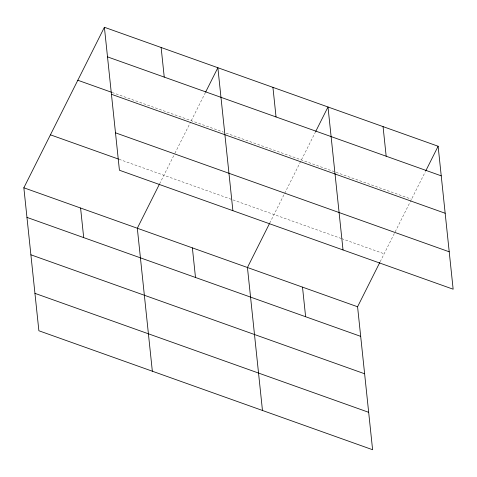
<?xml version="1.0" encoding="UTF-8"?>
<svg xmlns="http://www.w3.org/2000/svg" width="477" height="477" viewBox="0 0 477 477"><rect width="100%" height="100%" fill="white"/><g stroke="black" fill="none" stroke-linecap="round" stroke-linejoin="round"><path stroke-width="0.36" stroke-dasharray="2.38 1.79" d="M159.58 183.878L174.588 153.976M174.922 153.308L190.615 122.029M191.283 120.693L205.241 92.884M269.708 223.141L315.369 132.147M380.169 261.736L394.843 232.496M395.177 231.828L425.496 171.404M112.137 92.478L223.349 132.123M226.134 133.119L411.544 199.213M119.071 159.294L340.942 238.387M341.639 238.631L384.158 253.794"/><path stroke-width="0.72" d="M379.835 262.398L357.577 306.765L372.603 449.728L38.875 330.758L23.85 187.795L104.397 27.272L438.124 146.242L453.15 289.205L119.423 170.235L104.397 27.272M159.246 184.539L137.316 228.244L152.342 371.207M205.569 92.222L217.864 67.722L232.889 210.685M269.374 223.802L247.444 267.502L262.469 410.464M315.702 131.485L327.997 106.985L343.023 249.948M425.83 170.742L438.124 146.242M107.51 56.876L441.237 175.846M77.817 80.243L111.439 92.234M111.445 94.285L445.166 213.255M115.494 132.827L449.221 251.796M50.431 134.824L118.374 159.044M23.85 187.795L357.577 306.765M26.962 217.393L360.684 336.363M30.892 254.801L364.619 373.771M34.946 293.349L368.667 412.313M383.061 126.614L386.173 156.212M302.507 287.13L305.62 316.734M272.933 87.357L276.04 116.954M192.38 247.873L195.492 277.471M161.131 47.497L164.243 77.101M80.583 208.02L83.696 237.618"/></g></svg>
